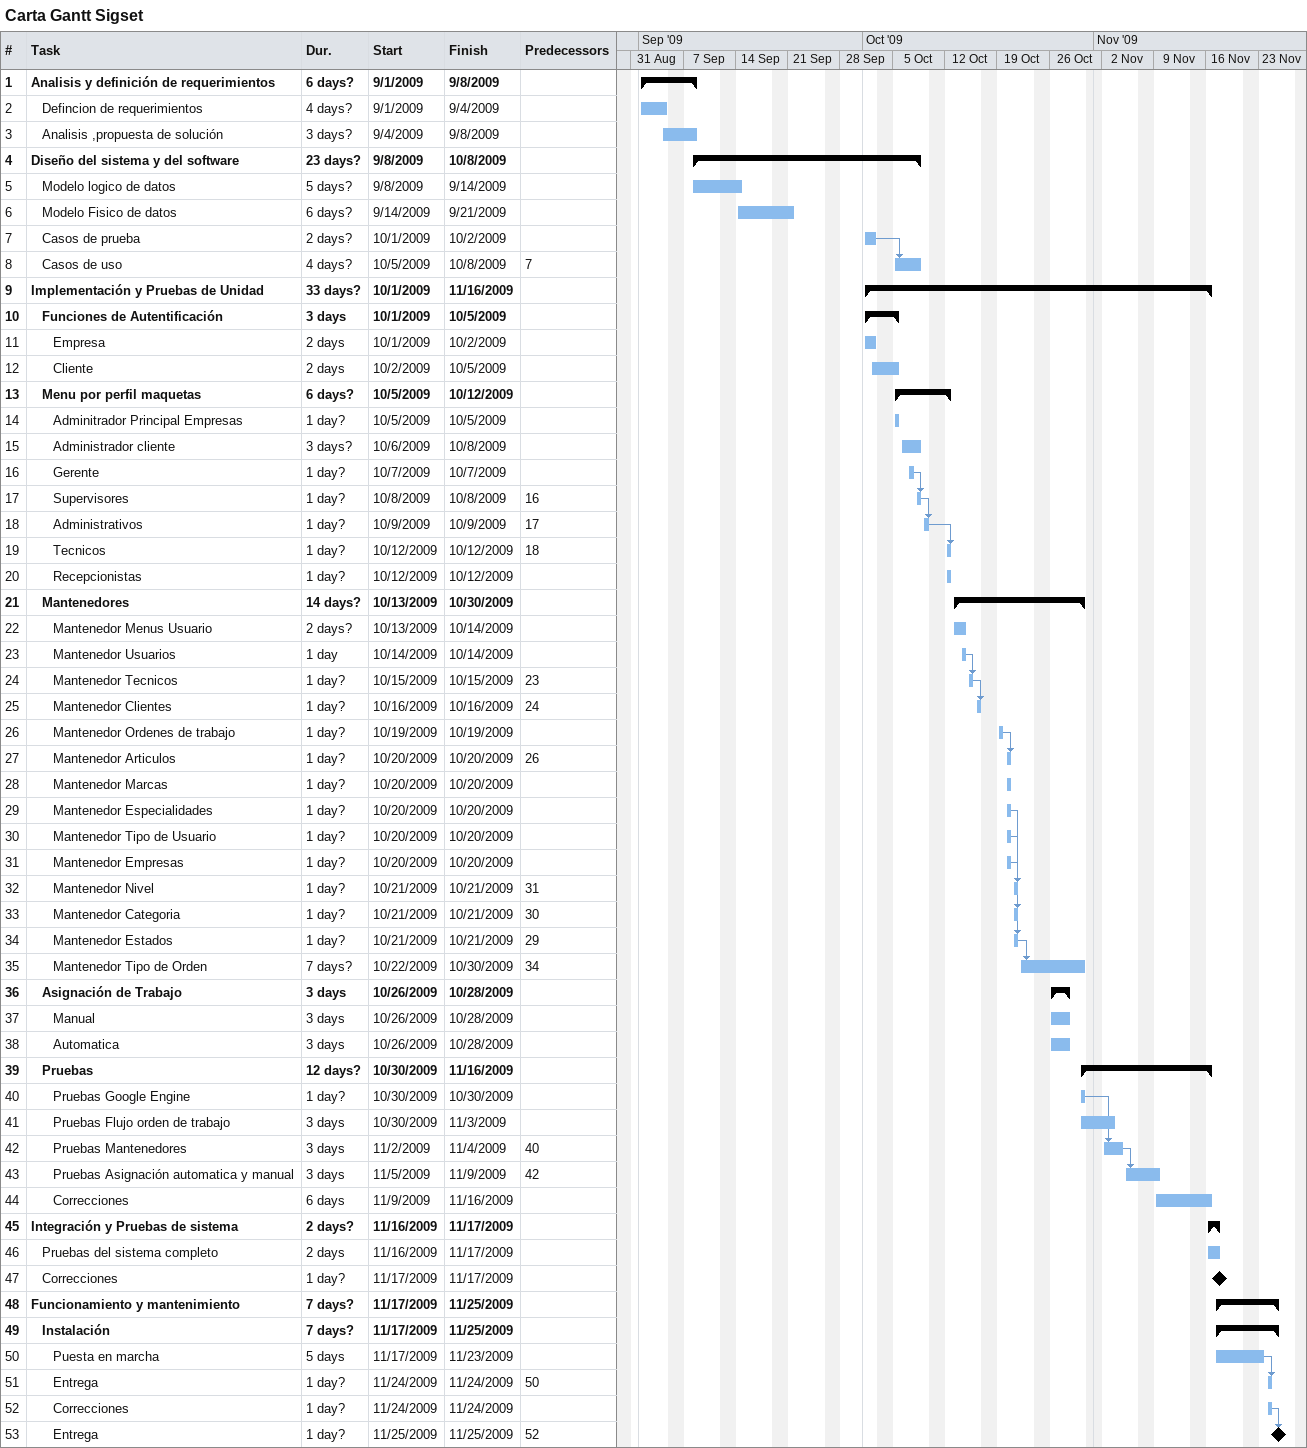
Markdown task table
Carta Gantt Sigset

| ID | Level | Task | Duration | Start | Finish | Predecessors |
|---|---|---|---|---|---|---|
| 1 | 1 | **Analisis y definición de requerimientos** | 6d? | 2009-09-01 | 2009-09-08 |  |
| 2 | 2 | Defincion de requerimientos | 4d? | 2009-09-01 | 2009-09-04 |  |
| 3 | 2 | Analisis ,propuesta de solución | 3d? | 2009-09-04 | 2009-09-08 |  |
| 4 | 1 | **Diseño del sistema y del software** | 23d? | 2009-09-08 | 2009-10-08 |  |
| 5 | 2 | Modelo logico de datos | 5d? | 2009-09-08 | 2009-09-14 |  |
| 6 | 2 | Modelo Fisico de datos | 6d? | 2009-09-14 | 2009-09-21 |  |
| 7 | 2 | Casos de prueba | 2d? | 2009-10-01 | 2009-10-02 |  |
| 8 | 2 | Casos de uso | 4d? | 2009-10-05 | 2009-10-08 | 7 |
| 9 | 1 | **Implementación y Pruebas de Unidad** | 33d? | 2009-10-01 | 2009-11-16 |  |
| 10 | 2 | **Funciones de Autentificación** | 3d | 2009-10-01 | 2009-10-05 |  |
| 11 | 3 | Empresa | 2d | 2009-10-01 | 2009-10-02 |  |
| 12 | 3 | Cliente | 2d | 2009-10-02 | 2009-10-05 |  |
| 13 | 2 | **Menu por perfil maquetas** | 6d? | 2009-10-05 | 2009-10-12 |  |
| 14 | 3 | Adminitrador Principal Empresas | 1d? | 2009-10-05 | 2009-10-05 |  |
| 15 | 3 | Administrador cliente | 3d? | 2009-10-06 | 2009-10-08 |  |
| 16 | 3 | Gerente | 1d? | 2009-10-07 | 2009-10-07 |  |
| 17 | 3 | Supervisores | 1d? | 2009-10-08 | 2009-10-08 | 16 |
| 18 | 3 | Administrativos | 1d? | 2009-10-09 | 2009-10-09 | 17 |
| 19 | 3 | Tecnicos | 1d? | 2009-10-12 | 2009-10-12 | 18 |
| 20 | 3 | Recepcionistas | 1d? | 2009-10-12 | 2009-10-12 |  |
| 21 | 2 | **Mantenedores** | 14d? | 2009-10-13 | 2009-10-30 |  |
| 22 | 3 | Mantenedor Menus Usuario | 2d? | 2009-10-13 | 2009-10-14 |  |
| 23 | 3 | Mantenedor Usuarios | 1d | 2009-10-14 | 2009-10-14 |  |
| 24 | 3 | Mantenedor Tecnicos | 1d? | 2009-10-15 | 2009-10-15 | 23 |
| 25 | 3 | Mantenedor Clientes | 1d? | 2009-10-16 | 2009-10-16 | 24 |
| 26 | 3 | Mantenedor Ordenes de trabajo | 1d? | 2009-10-19 | 2009-10-19 |  |
| 27 | 3 | Mantenedor Articulos | 1d? | 2009-10-20 | 2009-10-20 | 26 |
| 28 | 3 | Mantenedor Marcas | 1d? | 2009-10-20 | 2009-10-20 |  |
| 29 | 3 | Mantenedor Especialidades | 1d? | 2009-10-20 | 2009-10-20 |  |
| 30 | 3 | Mantenedor Tipo de Usuario | 1d? | 2009-10-20 | 2009-10-20 |  |
| 31 | 3 | Mantenedor Empresas | 1d? | 2009-10-20 | 2009-10-20 |  |
| 32 | 3 | Mantenedor Nivel | 1d? | 2009-10-21 | 2009-10-21 | 31 |
| 33 | 3 | Mantenedor Categoria | 1d? | 2009-10-21 | 2009-10-21 | 30 |
| 34 | 3 | Mantenedor Estados | 1d? | 2009-10-21 | 2009-10-21 | 29 |
| 35 | 3 | Mantenedor Tipo de Orden | 7d? | 2009-10-22 | 2009-10-30 | 34 |
| 36 | 2 | **Asignación de Trabajo** | 3d | 2009-10-26 | 2009-10-28 |  |
| 37 | 3 | Manual | 3d | 2009-10-26 | 2009-10-28 |  |
| 38 | 3 | Automatica | 3d | 2009-10-26 | 2009-10-28 |  |
| 39 | 2 | **Pruebas** | 12d? | 2009-10-30 | 2009-11-16 |  |
| 40 | 3 | Pruebas Google Engine | 1d? | 2009-10-30 | 2009-10-30 |  |
| 41 | 3 | Pruebas Flujo orden de trabajo | 3d | 2009-10-30 | 2009-11-03 |  |
| 42 | 3 | Pruebas Mantenedores | 3d | 2009-11-02 | 2009-11-04 | 40 |
| 43 | 3 | Pruebas Asignación automatica y manual | 3d | 2009-11-05 | 2009-11-09 | 42 |
| 44 | 3 | Correcciones | 6d | 2009-11-09 | 2009-11-16 |  |
| 45 | 1 | **Integración y Pruebas de sistema** | 2d? | 2009-11-16 | 2009-11-17 |  |
| 46 | 2 | Pruebas del sistema completo | 2d | 2009-11-16 | 2009-11-17 |  |
| 47 | 2 | Correcciones | 1d? | 2009-11-17 | 2009-11-17 |  |
| 48 | 1 | **Funcionamiento y mantenimiento** | 7d? | 2009-11-17 | 2009-11-25 |  |
| 49 | 2 | **Instalación** | 7d? | 2009-11-17 | 2009-11-25 |  |
| 50 | 3 | Puesta en marcha | 5d | 2009-11-17 | 2009-11-23 |  |
| 51 | 3 | Entrega | 1d? | 2009-11-24 | 2009-11-24 | 50 |
| 52 | 3 | Correcciones | 1d? | 2009-11-24 | 2009-11-24 |  |
| 53 | 3 | Entrega | 1d? | 2009-11-25 | 2009-11-25 | 52 |
